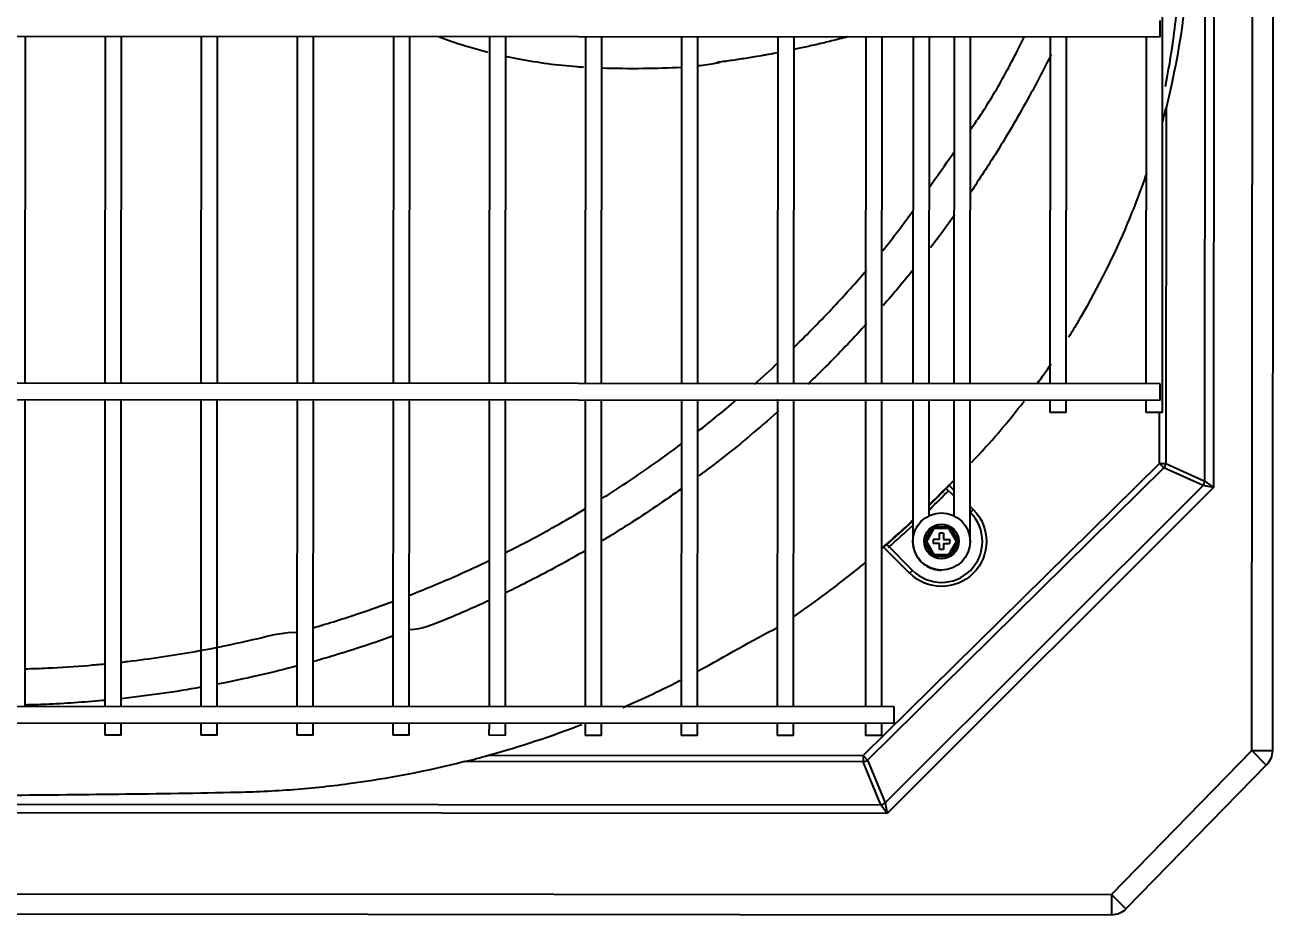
# Model space of a CAD drawing. Extents: x 58467 to 79089, y -33726 to -17391.
# Drawn here: x 78465.97 to 78496.51, y -20848.4 to -20826.64 of the extents above; entities that cross this region are included whole.
import ezdxf

# ---------------------------------------------------------------- set-up
doc = ezdxf.new("R2010")
doc.units = 0
doc.header["$LTSCALE"] = 100
doc.layers.add('+ENTE-ST-DOSEME USTU KONDDRENAJ', color=110, linetype='DOSEMEUSTUKONDENSDRENAJ_LINE', lineweight=40)
doc.linetypes.add('DOSEMEUSTUKONDENSDRENAJ_LINE', pattern='A,300,-40,["CD",Standard,S=15,R=0,X=-35,Y=-7.5],0', length=340)

# ---------------------------------------------------------------- blocks, each defined once
blk = doc.blocks.new('TV KLİMA SANTRALİ')
at = {"color": 3}
for p, q in [((54186.561, -33545.459, -2.269), (54186.602, -33477.454, -2.269)), ((54187.102, -33477.454, -2.269), (54187.061, -33545.459, -2.269)), ((54185.412, -33538.87, -2.269), (54185.442, -33490.119, -2.269)), ((54185.654, -33489.967, -2.269), (54185.624, -33539.023, -2.269)), ((54184.371, -33537.191, -2.269), (54184.398, -33491.798, -2.269)), ((54184.319, -33527.812, -2.269), (54184.319, -33527.612, -2.269)), ((54065.956, -33527.94, -2.269), (54184.319, -33528.012, -2.269)), ((54156.561, -33536.473, -2.269), (54156.567, -33527.995, -2.269)), ((54158.516, -33527.996, -2.269), (54158.511, -33536.474, -2.269)), ((54158.911, -33536.475, -2.269), (54158.916, -33527.996, -2.269)), ((54160.866, -33527.997, -2.269), (54160.861, -33536.476, -2.269)), ((54161.261, -33536.476, -2.269), (54161.266, -33527.998, -2.269)), ((54163.216, -33527.999, -2.269), (54163.21, -33536.477, -2.269)), ((54163.61, -33536.478, -2.269), (54163.615, -33527.999, -2.269)), ((54165.565, -33528, -2.269), (54165.56, -33536.479, -2.269)), ((54165.96, -33536.479, -2.269), (54165.965, -33528, -2.269)), ((54167.915, -33528.002, -2.269), (54167.91, -33536.48, -2.269)), ((54168.31, -33536.48, -2.269), (54168.315, -33528.002, -2.269)), ((54170.264, -33528.003, -2.269), (54170.259, -33536.482, -2.269)), ((54170.659, -33536.482, -2.269), (54170.664, -33528.003, -2.269)), ((54172.614, -33528.004, -2.269), (54172.609, -33536.483, -2.269)), ((54173.009, -33536.483, -2.269), (54173.014, -33528.005, -2.269)), ((54174.964, -33528.006, -2.269), (54174.959, -33536.484, -2.269)), ((54175.358, -33536.485, -2.269), (54175.364, -33528.006, -2.269)), ((54177.12, -33528.007, -2.269), (54177.115, -33536.486, -2.269)), ((54177.515, -33536.486, -2.269), (54177.52, -33528.007, -2.269)), ((54178.277, -33528.008, -2.269), (54178.272, -33536.487, -2.269)), ((54178.672, -33536.487, -2.269), (54178.677, -33528.009, -2.269)), ((54179.277, -33528.009, -2.269), (54179.272, -33536.487, -2.269)), ((54179.672, -33536.487, -2.269), (54179.677, -33528.009, -2.269)), ((54181.627, -33528.01, -2.269), (54181.621, -33536.489, -2.269)), ((54182.021, -33536.489, -2.269), (54182.027, -33528.011, -2.269)), ((54183.976, -33528.012, -2.269), (54183.971, -33536.49, -2.269)), ((54184.319, -33528.012, -2.269), (54184.319, -33527.812, -2.269)), ((54184.461, -33529.756, -2.269), (54184.456, -33538.436, -2.269)), ((54184.314, -33536.491, -2.269), (54065.951, -33536.419, -2.269)), ((54184.314, -33536.691, -2.269), (54184.314, -33536.491, -2.269)), ((54065.951, -33536.819, -2.269), (54184.314, -33536.891, -2.269)), ((54156.557, -33544.378, -2.269), (54156.561, -33536.873, -2.269)), ((54158.511, -33536.874, -2.269), (54158.506, -33544.379, -2.269)), ((54158.906, -33544.38, -2.269), (54158.911, -33536.875, -2.269)), ((54160.861, -33536.876, -2.269), (54160.856, -33544.381, -2.269)), ((54161.256, -33544.381, -2.269), (54161.26, -33536.876, -2.269)), ((54163.21, -33536.877, -2.269), (54163.206, -33544.382, -2.269)), ((54163.606, -33544.383, -2.269), (54163.61, -33536.878, -2.269)), ((54165.56, -33536.879, -2.269), (54165.555, -33544.384, -2.269)), ((54165.955, -33544.384, -2.269), (54165.96, -33536.879, -2.269)), ((54167.909, -33536.88, -2.269), (54167.905, -33544.385, -2.269)), ((54168.305, -33544.385, -2.269), (54168.309, -33536.88, -2.269)), ((54170.259, -33536.882, -2.269), (54170.254, -33544.387, -2.269)), ((54170.654, -33544.387, -2.269), (54170.659, -33536.882, -2.269)), ((54172.609, -33536.883, -2.269), (54172.604, -33544.388, -2.269)), ((54173.004, -33544.388, -2.269), (54173.009, -33536.883, -2.269)), ((54174.958, -33536.892, -2.269), (54174.947, -33536.885, -2.269)), ((54174.958, -33536.884, -2.269), (54174.954, -33544.389, -2.269)), ((54175.354, -33544.39, -2.269), (54175.358, -33536.885, -2.269)), ((54177.115, -33536.886, -2.269), (54177.11, -33544.391, -2.269)), ((54177.51, -33544.391, -2.269), (54177.515, -33536.886, -2.269)), ((54178.272, -33536.887, -2.269), (54178.271, -33538.021, -2.269)), ((54178.671, -33538.021, -2.269), (54178.672, -33536.887, -2.269)), ((54179.271, -33536.887, -2.269), (54179.271, -33538.022, -2.269)), ((54179.671, -33538.022, -2.269), (54179.672, -33536.887, -2.269)), ((54181.621, -33536.889, -2.269), (54181.621, -33537.189, -2.269)), ((54182.021, -33537.189, -2.269), (54182.021, -33536.889, -2.269)), ((54183.971, -33536.89, -2.269), (54183.971, -33537.19, -2.269)), ((54184.314, -33536.891, -2.269), (54184.314, -33536.691, -2.269)), ((54182.021, -33537.189, -2.269), (54181.621, -33537.189, -2.269)), ((54184.371, -33537.191, -2.269), (54183.971, -33537.19, -2.269)), ((54184.3, -33538.436, -2.269), (54184.301, -33537.19, -2.269)), ((54178.271, -33537.712, -2.269), (54178.271, -33539.175, -2.269)), ((54178.67, -33539.175, -2.269), (54178.671, -33537.712, -2.269)), ((54179.271, -33538.022, -2.269), (54179.271, -33538.305, -2.269)), ((54179.67, -33538.305, -2.269), (54179.671, -33538.022, -2.269)), ((54177.053, -33545.58, -2.269), (54184.3, -33538.436, -2.269)), ((54179.271, -33538.305, -2.269), (54179.27, -33538.67, -2.269)), ((54179.67, -33538.67, -2.269), (54179.671, -33538.305, -2.269)), ((54184.3, -33538.436, -2.269), (54184.456, -33538.436, -2.269)), ((54184.3, -33538.436, -2.269), (54184.41, -33538.546, -2.269)), ((54184.456, -33538.436, -2.269), (54185.412, -33538.87, -2.269)), ((54184.41, -33538.546, -2.269), (54177.163, -33545.69, -2.269)), ((54179.27, -33538.67, -2.269), (54179.27, -33538.953, -2.269)), ((54179.27, -33538.67, -2.269), (54179.27, -33538.67, -2.269)), ((54179.27, -33538.67, -2.269), (54179.27, -33538.67, -2.269)), ((54179.67, -33538.67, -2.269), (54179.67, -33538.67, -2.269)), ((54179.67, -33538.953, -2.269), (54179.67, -33538.67, -2.269)), ((54185.367, -33538.98, -2.269), (54184.41, -33538.546, -2.269)), ((54177.596, -33546.738, -2.269), (54185.367, -33538.98, -2.269)), ((54185.624, -33539.023, -2.269), (54177.638, -33546.995, -2.269)), ((54178.271, -33538.952, -2.269), (54178.27, -33540.329, -2.269)), ((54178.67, -33539.713, -2.269), (54178.671, -33538.953, -2.269)), ((54179.27, -33539.231, -2.269), (54179.085, -33539.047, -2.269)), ((54179.155, -33538.975, -2.269), (54179.27, -33539.09, -2.269)), ((54179.27, -33538.953, -2.269), (54179.27, -33539.713, -2.269)), ((54179.669, -33540.344, -2.269), (54179.67, -33538.953, -2.269)), ((54185.624, -33539.023, -2.269), (54185.367, -33538.98, -2.269)), ((54185.412, -33538.87, -2.269), (54185.624, -33539.023, -2.269)), ((54179.67, -33539.49, -2.269), (54179.748, -33539.568, -2.269)), ((54179.677, -33539.639, -2.269), (54179.67, -33539.632, -2.269)), ((54179.748, -33539.568, -2.269), (54179.677, -33539.639, -2.269)), ((54178.545, -33540.345, -2.269), (54178.757, -33539.977, -2.269)), ((54178.757, -33539.977, -2.269), (54179.182, -33539.978, -2.269)), ((54178.786, -33540.027, -2.269), (54178.757, -33539.977, -2.269)), ((54179.182, -33539.978, -2.269), (54179.153, -33540.028, -2.269)), ((54179.182, -33539.978, -2.269), (54179.394, -33540.346, -2.269)), ((54178.786, -33540.027, -2.269), (54178.602, -33540.345, -2.269)), ((54179.153, -33540.028, -2.269), (54178.786, -33540.027, -2.269)), ((54179.02, -33540.146, -2.269), (54178.92, -33540.145, -2.269)), ((54178.92, -33540.295, -2.269), (54178.92, -33540.145, -2.269)), ((54179.02, -33540.146, -2.269), (54179.02, -33540.296, -2.269)), ((54179.337, -33540.346, -2.269), (54179.153, -33540.028, -2.269)), ((54178.191, -33541.123, -2.269), (54177.555, -33540.485, -2.269)), ((54177.63, -33540.42, -2.269), (54178.262, -33541.052, -2.269)), ((54178.757, -33540.713, -2.269), (54178.545, -33540.345, -2.269)), ((54178.602, -33540.345, -2.269), (54178.545, -33540.345, -2.269)), ((54178.602, -33540.345, -2.269), (54178.786, -33540.663, -2.269)), ((54178.77, -33540.295, -2.269), (54178.77, -33540.395, -2.269)), ((54178.92, -33540.295, -2.269), (54178.77, -33540.295, -2.269)), ((54178.919, -33540.395, -2.269), (54178.77, -33540.395, -2.269)), ((54178.919, -33540.545, -2.269), (54178.919, -33540.395, -2.269)), ((54179.019, -33540.545, -2.269), (54178.919, -33540.545, -2.269)), ((54179.019, -33540.396, -2.269), (54179.019, -33540.545, -2.269)), ((54179.019, -33540.396, -2.269), (54179.169, -33540.396, -2.269)), ((54179.02, -33540.296, -2.269), (54179.17, -33540.296, -2.269)), ((54179.153, -33540.664, -2.269), (54179.337, -33540.346, -2.269)), ((54179.17, -33540.296, -2.269), (54179.169, -33540.396, -2.269)), ((54179.394, -33540.346, -2.269), (54179.182, -33540.714, -2.269)), ((54179.394, -33540.346, -2.269), (54179.337, -33540.346, -2.269)), ((54178.786, -33540.663, -2.269), (54178.757, -33540.713, -2.269)), ((54179.182, -33540.714, -2.269), (54178.757, -33540.713, -2.269)), ((54178.786, -33540.663, -2.269), (54179.153, -33540.664, -2.269)), ((54179.182, -33540.714, -2.269), (54179.153, -33540.664, -2.269)), ((54178.191, -33541.123, -2.269), (54178.262, -33541.052, -2.269)), ((54177.81, -33544.391, -2.269), (54072.355, -33544.327, -2.269)), ((54177.81, -33544.591, -2.269), (54177.81, -33544.391, -2.269)), ((54072.355, -33544.727, -2.269), (54177.81, -33544.791, -2.269)), ((54158.506, -33544.779, -2.269), (54158.506, -33545.08, -2.269)), ((54158.906, -33545.08, -2.269), (54158.906, -33544.78, -2.269)), ((54160.856, -33544.781, -2.269), (54160.856, -33545.081, -2.269)), ((54161.255, -33545.081, -2.269), (54161.256, -33544.781, -2.269)), ((54163.205, -33544.782, -2.269), (54163.205, -33545.082, -2.269)), ((54163.605, -33545.083, -2.269), (54163.605, -33544.782, -2.269)), ((54165.555, -33544.784, -2.269), (54165.555, -33545.084, -2.269)), ((54165.955, -33545.084, -2.269), (54165.955, -33544.784, -2.269)), ((54167.905, -33544.785, -2.269), (54167.904, -33545.085, -2.269)), ((54168.304, -33545.086, -2.269), (54168.305, -33544.785, -2.269)), ((54170.254, -33544.787, -2.269), (54170.254, -33545.087, -2.269)), ((54170.654, -33545.087, -2.269), (54170.654, -33544.787, -2.269)), ((54172.604, -33544.788, -2.269), (54172.604, -33545.088, -2.269)), ((54173.004, -33545.088, -2.269), (54173.004, -33544.788, -2.269)), ((54174.953, -33544.789, -2.269), (54174.953, -33545.09, -2.269)), ((54175.353, -33545.09, -2.269), (54175.353, -33544.79, -2.269)), ((54177.11, -33544.791, -2.269), (54177.11, -33545.091, -2.269)), ((54177.51, -33545.091, -2.269), (54177.51, -33544.791, -2.269)), ((54177.81, -33544.791, -2.269), (54177.81, -33544.591, -2.269)), ((54158.906, -33545.08, -2.269), (54158.506, -33545.08, -2.269)), ((54161.255, -33545.081, -2.269), (54160.856, -33545.081, -2.269)), ((54163.605, -33545.083, -2.269), (54163.205, -33545.082, -2.269)), ((54165.955, -33545.084, -2.269), (54165.555, -33545.084, -2.269)), ((54168.304, -33545.086, -2.269), (54167.904, -33545.085, -2.269)), ((54170.654, -33545.087, -2.269), (54170.254, -33545.087, -2.269)), ((54173.004, -33545.088, -2.269), (54172.604, -33545.088, -2.269)), ((54175.353, -33545.09, -2.269), (54174.953, -33545.09, -2.269)), ((54177.51, -33545.091, -2.269), (54177.11, -33545.091, -2.269)), ((54183.128, -33548.978, -2.269), (54186.561, -33545.459, -2.269)), ((54186.561, -33545.459, -2.269), (54187.061, -33545.459, -2.269)), ((54186.561, -33545.459, -2.269), (54186.914, -33545.812, -2.269)), ((54177.053, -33545.735, -2.269), (54167.306, -33545.729, -2.269)), ((54167.891, -33545.574, -2.269), (54177.053, -33545.58, -2.269)), ((54177.053, -33545.58, -2.269), (54177.053, -33545.735, -2.269)), ((54177.053, -33545.58, -2.269), (54177.163, -33545.69, -2.269)), ((54177.486, -33546.783, -2.269), (54177.053, -33545.735, -2.269)), ((54177.163, -33545.69, -2.269), (54177.596, -33546.738, -2.269)), ((54186.914, -33545.812, -2.269), (54183.481, -33549.331, -2.269)), ((54177.638, -33546.995, -2.269), (54072.48, -33546.931, -2.269)), ((54072.633, -33546.719, -2.269), (54177.486, -33546.783, -2.269)), ((54177.638, -33546.995, -2.269), (54177.486, -33546.783, -2.269)), ((54177.596, -33546.738, -2.269), (54177.638, -33546.995, -2.269)), ((54067.079, -33548.907, -2.269), (54183.128, -33548.978, -2.269)), ((54183.128, -33548.978, -2.269), (54183.481, -33549.331, -2.269)), ((54183.128, -33548.978, -2.269), (54183.128, -33549.478, -2.269)), ((54183.128, -33549.478, -2.269), (54067.079, -33549.407, -2.269))]:
    blk.add_line(p, q, dxfattribs=at)
for radius in [0.7, 0.425, 0.425]:
    blk.add_circle((54178.97, -33540.345, -2.269), radius, dxfattribs=at)
at = {"color": 3, "extrusion": (0, 0, -1)}
for centre, radius, start, end in [((-54178.97, -33540.345, 2.269), 1.1, 135.0349, 315.0349), ((-54186.561, -33545.459, 2.269), 0.5, 180.0349, 225.0349), ((-54183.128, -33548.978, 2.269), 0.5, 225.0349, 270.0349)]:
    blk.add_arc(centre, radius, start, end, dxfattribs=at)
at = {"color": 3}
blk.add_arc((54178.97, -33540.345, -2.269), 1, 224.9651, 44.9651, dxfattribs=at)
for centre, major_axis in [((54184.3, -33538.436, -2.269), (-0.084, -0.203)), ((54185.257, -33538.87, -2.269), (-0.084, -0.203)), ((54177.053, -33545.58, -2.269), (-0.203, -0.084)), ((54177.486, -33546.627, -2.269), (-0.203, -0.084))]:
    blk.add_ellipse(centre, major_axis=major_axis, ratio=0.678598, start_param=1.296782, end_param=1.844811, dxfattribs=at)
for points, knots in [([(54185.214, -33515.478, -2.269), (54185.213, -33517.876, -2.269), (54185.168, -33520.272, -2.269), (54185.057, -33523.265, -2.269), (54185.032, -33523.863, -2.269), (54184.976, -33525.057, -2.269), (54185.039, -33525.655, -2.269), (54184.928, -33527.441, -2.269), (54184.747, -33528.61, -2.269), (54184.461, -33529.756, -2.269)], [0, 0, 0, 0, 0.5, 0.5, 0.625, 0.625, 0.75, 0.75, 1, 1, 1, 1]), ([(54184.445, -33529.222, -2.269), (54184.521, -33528.849, -2.269), (54184.585, -33528.473, -2.269), (54184.71, -33527.579, -2.269), (54184.762, -33527.059, -2.269), (54184.821, -33526.018, -2.269), (54184.837, -33525.497, -2.269), (54184.899, -33523.935, -2.269), (54184.933, -33522.893, -2.269), (54185.015, -33519.767, -2.269), (54185.044, -33517.683, -2.269), (54185.045, -33515.598, -2.269)], [0, 0, 0, 0, 0.084354, 0.084354, 0.19881, 0.19881, 0.313265, 0.313265, 0.542177, 0.542177, 1, 1, 1, 1]), ([(54167.877, -33528.389, -2.269), (54167.723, -33528.35, -2.269), (54167.322, -33528.24, -2.269), (54166.927, -33528.107, -2.269), (54166.685, -33528.015, -2.269)], [0, 0, 0, 0, 0.381371, 1, 1, 1, 1]), ([(54176.681, -33528.008, -2.269), (54176.613, -33528.026, -2.269), (54176.508, -33528.053, -2.269), (54176.346, -33528.093, -2.269), (54176.194, -33528.131, -2.269), (54176.022, -33528.172, -2.269), (54175.849, -33528.212, -2.269), (54175.675, -33528.251, -2.269), (54175.515, -33528.286, -2.269), (54175.413, -33528.308, -2.269), (54175.368, -33528.317, -2.269)], [0, 0, 0, 0, 0.15983, 0.246701, 0.377006, 0.507312, 0.637617, 0.767923, 0.898228, 1, 1, 1, 1]), ([(54179.679, -33530.276, -2.269), (54179.75, -33530.175, -2.269), (54180.045, -33529.752, -2.269), (54180.418, -33529.13, -2.269), (54180.767, -33528.466, -2.269), (54180.928, -33528.147, -2.269), (54180.994, -33528.013, -2.269)], [0, 0, 0, 0, 0.141815, 0.593329, 0.830923, 1, 1, 1, 1]), ([(54170.221, -33528.754, -2.269), (54170.168, -33528.751, -2.269), (54169.638, -33528.714, -2.269), (54168.999, -33528.63, -2.269), (54168.419, -33528.514, -2.269), (54168.312, -33528.491, -2.269)], [0, 0, 0, 0, 0.083564, 0.830141, 1, 1, 1, 1]), ([(54173.548, -33528.638, -2.269), (54173.518, -33528.644, -2.269), (54173.343, -33528.677, -2.269), (54173.166, -33528.703, -2.269), (54173.018, -33528.72, -2.269)], [0, 0, 0, 0, 0.168799, 1, 1, 1, 1]), ([(54174.967, -33528.398, -2.269), (54174.895, -33528.412, -2.269), (54174.783, -33528.432, -2.269), (54174.594, -33528.467, -2.269), (54174.418, -33528.497, -2.269), (54174.221, -33528.529, -2.269), (54174.041, -33528.557, -2.269), (54173.86, -33528.583, -2.269), (54173.677, -33528.608, -2.269), (54173.556, -33528.624, -2.269), (54173.496, -33528.631, -2.269)], [0, 0, 0, 0, 0.150864, 0.231719, 0.393427, 0.514709, 0.635991, 0.757272, 0.878554, 1, 1, 1, 1]), ([(54181.652, -33528.44, -2.269), (54181.483, -33528.78, -2.269), (54181.06, -33529.589, -2.269), (54180.404, -33530.713, -2.269), (54179.902, -33531.484, -2.269), (54179.684, -33531.806, -2.269)], [0, 0, 0, 0, 0.29252, 0.701104, 1, 1, 1, 1]), ([(54172.619, -33528.756, -2.269), (54172.306, -33528.777, -2.269), (54171.652, -33528.79, -2.269), (54171, -33528.787, -2.269), (54170.663, -33528.775, -2.269)], [0, 0, 0, 0, 0.483114, 1, 1, 1, 1]), ([(54178.675, -33531.687, -2.269), (54178.864, -33531.415, -2.269), (54179.062, -33531.129, -2.269), (54179.267, -33530.846, -2.269), (54179.275, -33530.834, -2.269)], [0, 0, 0, 0, 0.95904, 1, 1, 1, 1]), ([(54182.081, -33535.35, -2.269), (54182.158, -33535.227, -2.269), (54182.234, -33535.103, -2.269), (54182.737, -33534.257, -2.269), (54183.124, -33533.5, -2.269), (54183.654, -33532.27, -2.269), (54183.832, -33531.808, -2.269), (54183.993, -33531.339, -2.269)], [0, 0, 0, 0, 0.098577, 0.098577, 0.666537, 0.666537, 1, 1, 1, 1]), ([(54177.534, -33533.235, -2.269), (54177.665, -33533.073, -2.269), (54177.918, -33532.749, -2.269), (54178.161, -33532.416, -2.269), (54178.279, -33532.251, -2.269)], [0, 0, 0, 0, 0.50822, 1, 1, 1, 1]), ([(54175.378, -33535.585, -2.269), (54175.703, -33535.268, -2.269), (54176.299, -33534.658, -2.269), (54176.877, -33534.017, -2.269), (54177.138, -33533.712, -2.269)], [0, 0, 0, 0, 0.536431, 1, 1, 1, 1]), ([(54174.98, -33537.162, -2.269), (54174.969, -33537.172, -2.269), (54174.746, -33537.369, -2.269), (54174.308, -33537.747, -2.269), (54173.669, -33538.264, -2.269), (54173.241, -33538.591, -2.269), (54173.034, -33538.745, -2.269)], [0, 0, 0, 0, 0.017533, 0.356451, 0.69177, 1, 1, 1, 1]), ([(54170.665, -33539.296, -2.269), (54171.065, -33539.046, -2.269), (54171.721, -33538.612, -2.269), (54172.367, -33538.144, -2.269), (54172.62, -33537.954, -2.269)], [0, 0, 0, 0, 0.605389, 1, 1, 1, 1]), ([(54172.625, -33539.044, -2.269), (54172.523, -33539.117, -2.269), (54172.199, -33539.346, -2.269), (54171.649, -33539.719, -2.269), (54171.098, -33540.069, -2.269), (54170.772, -33540.268, -2.269), (54170.675, -33540.326, -2.269)], [0, 0, 0, 0, 0.160934, 0.509713, 0.854631, 1, 1, 1, 1]), ([(54168.311, -33540.616, -2.269), (54168.717, -33540.414, -2.269), (54169.37, -33540.068, -2.269), (54170.018, -33539.691, -2.269), (54170.264, -33539.542, -2.269)], [0, 0, 0, 0, 0.619127, 1, 1, 1, 1]), ([(54170.273, -33540.563, -2.269), (54170.048, -33540.693, -2.269), (54169.596, -33540.947, -2.269), (54168.945, -33541.29, -2.269), (54168.517, -33541.501, -2.269), (54168.321, -33541.596, -2.269)], [0, 0, 0, 0, 0.352089, 0.704456, 1, 1, 1, 1]), ([(54178.27, -33540.345, -2.269), (54178.27, -33540.406, -2.269), (54178.284, -33540.519, -2.269), (54178.36, -33540.714, -2.269), (54178.502, -33540.886, -2.269), (54178.69, -33540.996, -2.269), (54178.844, -33541.038, -2.269), (54178.931, -33541.045, -2.269), (54178.966, -33541.044, -2.269)], [0, 0, 0, 0, 0.164287, 0.313707, 0.566616, 0.76053, 0.902583, 1, 1, 1, 1]), ([(54165.958, -33541.659, -2.269), (54166.353, -33541.505, -2.269), (54167.004, -33541.234, -2.269), (54167.654, -33540.935, -2.269), (54167.91, -33540.812, -2.269)], [0, 0, 0, 0, 0.605591, 1, 1, 1, 1]), ([(54175.363, -33542.177, -2.269), (54175.367, -33542.174, -2.269), (54175.371, -33542.172, -2.269), (54175.978, -33541.754, -2.269), (54176.562, -33541.313, -2.269), (54177.126, -33540.848, -2.269)], [0, 0, 0, 0, 0.006395, 0.006395, 1, 1, 1, 1]), ([(54163.606, -33542.455, -2.269), (54163.983, -33542.346, -2.269), (54164.633, -33542.142, -2.269), (54165.284, -33541.912, -2.269), (54165.558, -33541.811, -2.269)], [0, 0, 0, 0, 0.58019, 1, 1, 1, 1]), ([(54167.92, -33541.785, -2.269), (54167.789, -33541.845, -2.269), (54167.429, -33542.009, -2.269), (54166.781, -33542.287, -2.269), (54166.258, -33542.493, -2.269), (54165.967, -33542.508, -2.269)], [0, 0, 0, 0, 0.204884, 0.559596, 1, 1, 1, 1]), ([(54158.907, -33543.297, -2.269), (54158.96, -33543.291, -2.269), (54159.568, -33543.221, -2.269), (54160.707, -33543.053, -2.269), (54162.087, -33542.766, -2.269), (54162.913, -33542.554, -2.269), (54163.206, -33542.568, -2.269)], [0, 0, 0, 0, 0.037241, 0.424432, 0.796492, 1, 1, 1, 1]), ([(54165.568, -33542.655, -2.269), (54165.091, -33542.827, -2.269), (54164.44, -33543.041, -2.269), (54163.783, -33543.233, -2.269), (54163.613, -33543.28, -2.269)], [0, 0, 0, 0, 0.74118, 1, 1, 1, 1]), ([(54156.559, -33543.458, -2.269), (54156.744, -33543.454, -2.269), (54157.262, -33543.435, -2.269), (54157.911, -33543.393, -2.269), (54158.375, -33543.351, -2.269), (54158.507, -33543.338, -2.269)], [0, 0, 0, 0, 0.282463, 0.794994, 1, 1, 1, 1]), ([(54163.214, -33543.389, -2.269), (54162.629, -33543.545, -2.269), (54161.977, -33543.696, -2.269), (54161.321, -33543.825, -2.269), (54161.258, -33543.837, -2.269)], [0, 0, 0, 0, 0.904429, 1, 1, 1, 1]), ([(54160.86, -33543.911, -2.269), (54160.544, -33543.967, -2.269), (54159.894, -33544.071, -2.269), (54159.242, -33544.153, -2.269), (54158.908, -33544.189, -2.269)], [0, 0, 0, 0, 0.489245, 1, 1, 1, 1]), ([(54158.507, -33544.23, -2.269), (54158.487, -33544.232, -2.269), (54158.01, -33544.276, -2.269), (54157.36, -33544.322, -2.269), (54156.729, -33544.341, -2.269), (54156.557, -33544.345, -2.269)], [0, 0, 0, 0, 0.030504, 0.735974, 1, 1, 1, 1]), ([(54167.306, -33545.729, -2.269), (54166.369, -33545.966, -2.269), (54165.424, -33546.147, -2.269), (54163.993, -33546.337, -2.269), (54163.514, -33546.387, -2.269), (54162.552, -33546.458, -2.269), (54162.068, -33546.476, -2.269), (54160.613, -33546.508, -2.269), (54159.642, -33546.52, -2.269), (54157.699, -33546.543, -2.269), (54156.728, -33546.552, -2.269), (54155.755, -33546.558, -2.269)], [0, 0, 0, 0, 0.25, 0.25, 0.375, 0.375, 0.5, 0.5, 0.75, 0.75, 1, 1, 1, 1])]:
    blk.add_open_spline(points, degree=3, knots=knots, dxfattribs=at)
for points in [[(54184.376, -33530.083, -2.269), (54184.406, -33529.973, -2.269), (54184.434, -33529.864, -2.269), (54184.461, -33529.756, -2.269)], [(54179.299, -33532.357, -2.269), (54179.104, -33532.631, -2.269), (54178.903, -33532.901, -2.269), (54178.698, -33533.168, -2.269)], [(54178.283, -33533.696, -2.269), (54178.042, -33533.997, -2.269), (54177.794, -33534.293, -2.269), (54177.54, -33534.583, -2.269)], [(54177.14, -33535.026, -2.269), (54176.834, -33535.358, -2.269), (54176.52, -33535.683, -2.269), (54176.206, -33536.007, -2.269)], [(54174.397, -33536.502, -2.269), (54174.592, -33536.328, -2.269), (54174.786, -33536.151, -2.269), (54174.977, -33535.97, -2.269)], [(54176.206, -33536.007, -2.269), (54176.036, -33536.174, -2.269), (54175.867, -33536.34, -2.269), (54175.695, -33536.504, -2.269)], [(54181.31, -33536.49, -2.269), (54181.428, -33536.328, -2.269), (54181.543, -33536.165, -2.269), (54181.656, -33535.999, -2.269)], [(54173.022, -33537.647, -2.269), (54173.334, -33537.404, -2.269), (54173.642, -33537.154, -2.269), (54173.946, -33536.894, -2.269)], [(54179.704, -33538.416, -2.269), (54180.161, -33537.935, -2.269), (54180.591, -33537.433, -2.269), (54180.993, -33536.912, -2.269)], [(54178.673, -33539.458, -2.269), (54178.816, -33539.318, -2.269), (54178.959, -33539.176, -2.269), (54179.099, -33539.032, -2.269)], [(54178.673, -33539.458, -2.269), (54178.812, -33539.323, -2.269), (54178.949, -33539.186, -2.269), (54179.085, -33539.047, -2.269)], [(54178.684, -33539.436, -2.269), (54178.843, -33539.281, -2.269), (54179.001, -33539.123, -2.269), (54179.157, -33538.963, -2.269)], [(54179.085, -33539.047, -2.269), (54179.109, -33539.023, -2.269), (54179.132, -33538.999, -2.269), (54179.155, -33538.975, -2.269)], [(54179.155, -33538.975, -2.269), (54179.172, -33538.957, -2.269), (54179.19, -33538.939, -2.269), (54179.207, -33538.921, -2.269)], [(54179.207, -33538.921, -2.269), (54179.232, -33538.897, -2.269), (54179.257, -33538.872, -2.269), (54179.282, -33538.848, -2.269)], [(54178.683, -33539.56, -2.269), (54178.843, -33539.405, -2.269), (54179, -33539.248, -2.269), (54179.156, -33539.088, -2.269)], [(54177.516, -33540.506, -2.269), (54177.777, -33540.282, -2.269), (54178.033, -33540.052, -2.269), (54178.286, -33539.817, -2.269)], [(54177.615, -33540.433, -2.269), (54177.838, -33540.239, -2.269), (54178.057, -33540.041, -2.269), (54178.273, -33539.84, -2.269)], [(54177.63, -33540.42, -2.269), (54177.848, -33540.23, -2.269), (54178.062, -33540.037, -2.269), (54178.273, -33539.84, -2.269)], [(54177.668, -33540.493, -2.269), (54177.876, -33540.312, -2.269), (54178.081, -33540.127, -2.269), (54178.284, -33539.939, -2.269)], [(54177.555, -33540.485, -2.269), (54177.58, -33540.463, -2.269), (54177.605, -33540.441, -2.269), (54177.63, -33540.42, -2.269)], [(54173.02, -33543.511, -2.269), (54173.687, -33543.153, -2.269), (54174.339, -33542.764, -2.269), (54174.969, -33542.442, -2.269)], [(54171.175, -33544.408, -2.269), (54171.665, -33544.194, -2.269), (54172.148, -33543.964, -2.269), (54172.625, -33543.719, -2.269)], [(54167.891, -33545.574, -2.269), (54168.667, -33545.358, -2.269), (54169.429, -33545.106, -2.269), (54170.176, -33544.818, -2.269)], [(54167.306, -33545.729, -2.269), (54167.498, -33545.681, -2.269), (54167.695, -33545.629, -2.269), (54167.891, -33545.574, -2.269)]]:
    blk.add_open_spline(points, degree=3, dxfattribs=at)

msp = doc.modelspace()

# ---------------------------------------------------------------- block references
at = {"layer": '+ENTE-ST-DOSEME USTU KONDDRENAJ', "color": 3, "linetype": 'Continuous'}
msp.add_blockref('TV KLİMA SANTRALİ', (24309.411, 12701.082), dxfattribs=at)

doc.saveas('drawing.dxf')
